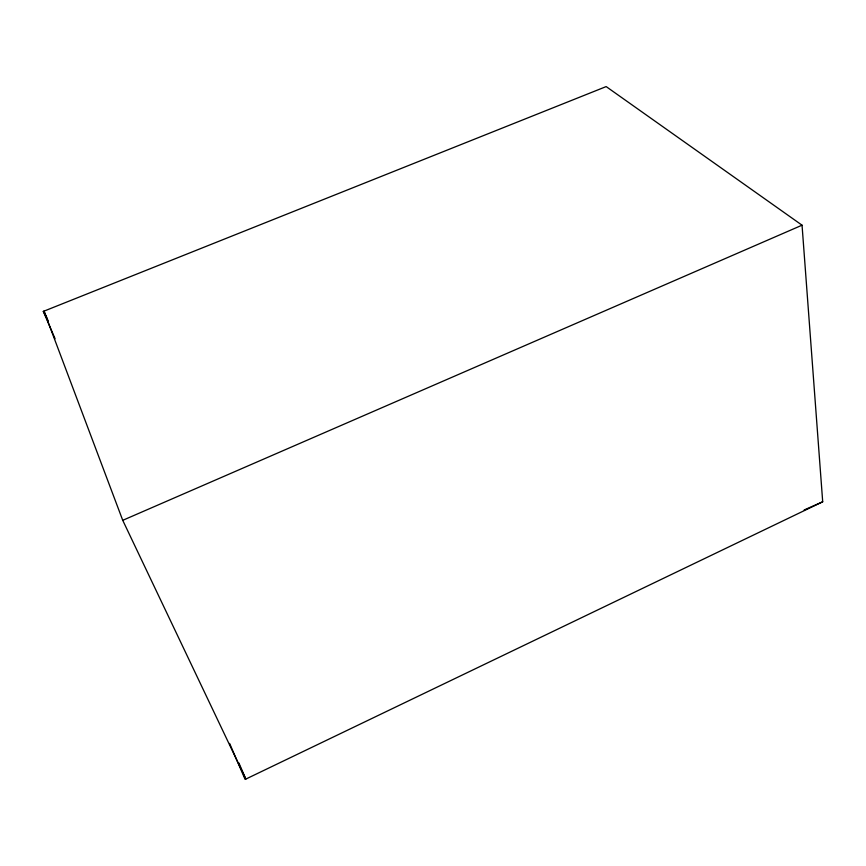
<?xml version="1.0" encoding="UTF-8"?>
<svg xmlns="http://www.w3.org/2000/svg" width="866" height="866" viewBox="0 0 866 866"><rect width="100%" height="100%" fill="white"/><g stroke="black" fill="none" stroke-linecap="round" stroke-linejoin="round"><path stroke-width="1.3" d="M55.078 338.725L43.3 311.414L606.168 86.589L802.046 225.192L822.7 501.782L245.132 779.411L229.609 743.418M804.168 509.966L822.7 501.782M238.875 762.946L245.836 779.075L122.734 520.325L802.046 225.192M43.3 311.414L46.612 317.302M48.258 321.07L43.982 311.143L122.734 520.325"/></g></svg>
